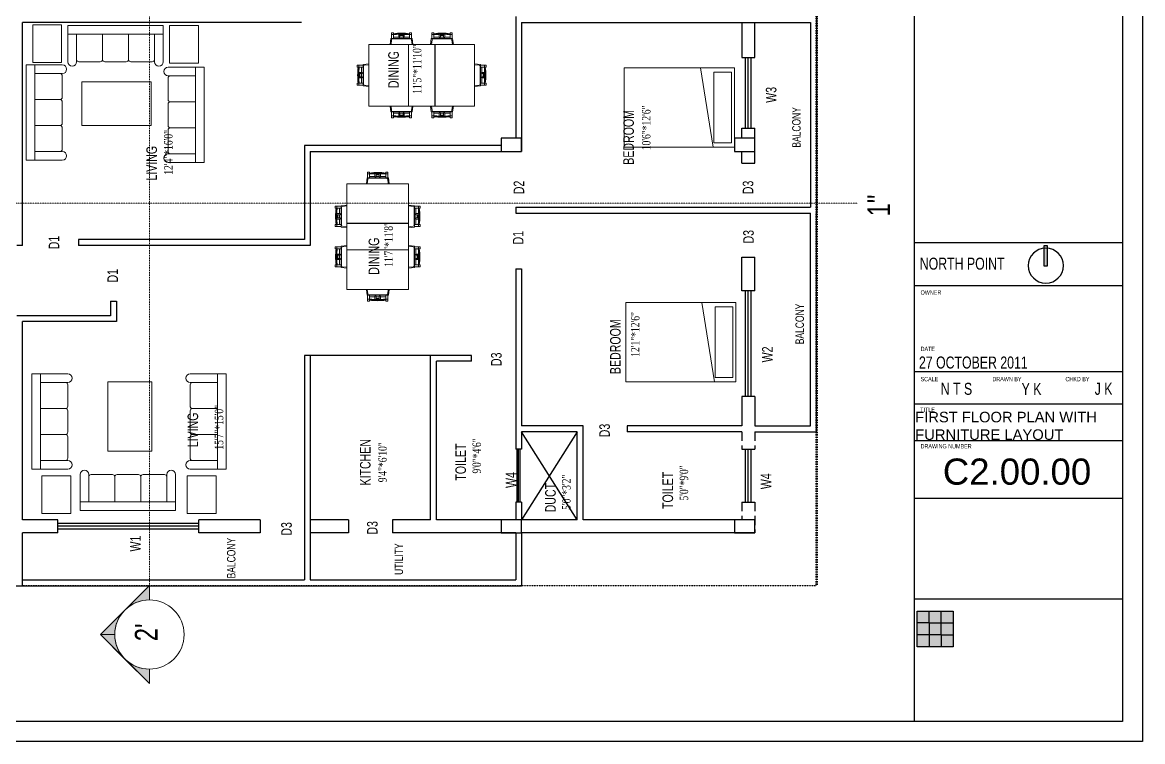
# Model space of a CAD drawing. Header units: inches. Extents: x 13884 to 18519, y 5853 to 8310.
# Drawn here: x 15429 to 16192, y 7500 to 7990 of the extents above; entities that cross this region are included whole.
import ezdxf

# ---------------------------------------------------------------- set-up
doc = ezdxf.new("R2010")
doc.units = ezdxf.units.IN
doc.header["$LTSCALE"] = 0.5
doc.header["$MEASUREMENT"] = 0
doc.linetypes.add('DASHED', pattern=[0.75, 0.5, -0.25])
doc.linetypes.add('HIDDEN2', pattern=[0.1875, 0.125, -0.0625])
for name, color, linetype in [('A- Template', 7, 'Continuous'), ('FF WALL', 30, 'Continuous'), ('Template', 7, 'Continuous')]:
    doc.layers.add(name, color=color, linetype=linetype)
for name, color, linetype, lineweight in [('A-----SYP', 6, 'Continuous', 9), ('G-PLANOTM', 6, 'Continuous', 9), ('I-DETLFUM', 2, 'Continuous', 9)]:
    doc.layers.add(name, color=color, linetype=linetype, lineweight=lineweight)
doc.styles.add('alpha', font='swisscl.ttf')
doc.styles.get("Standard").update_dxf_attribs({"font": 'romans.shx', "width": 0.75})

# ---------------------------------------------------------------- blocks, each defined once
blk = doc.blocks.new('js')
at = {"color": 7, "linetype": 'HIDDEN2', "lineweight": 30}
blk.add_line((-286.65, -452.43), (-286.65, 88.57), dxfattribs=at)
at = {"color": 7, "linetype": 'HIDDEN2'}
blk.add_line((-286.65, -452.43), (-286.65, -188.43), dxfattribs=at)
at = {"color": 7, "linetype": 'HIDDEN2', "lineweight": 53}
blk.add_line((313.35, -452.43), (-286.65, -452.43), dxfattribs=at)
blk = doc.blocks.new('Bed _3_ - 1372 x 1905mm - Double-142158-Level 2')
at = {"layer": 'I-DETLFUM', "color": 7}
for p, q in [((37.7, 35.7), (-16.32, 35.7)), ((-16.32, 35.7), (-16.32, -39.3)), ((-16.32, 35.7), (-16.32, -39.3)), ((-16.32, 35.7), (37.7, 35.7)), ((-13.32, 33.7), (-13.32, 21.7)), ((-13.32, 33.7), (34.7, 33.7)), ((34.7, 33.7), (34.7, 21.7)), ((37.7, -39.3), (37.7, 35.7)), ((37.7, 35.7), (37.7, -39.3)), ((37.7, 21.2), (-16.32, 12.63)), ((-13.32, 21.7), (34.7, 21.7)), ((-16.32, -39.3), (37.7, -39.3)), ((-16.32, -39.3), (37.7, -39.3))]:
    blk.add_line(p, q, dxfattribs=at)
blk = doc.blocks.new('Sofa Three Seater - 1650 x 700 mm-164747-Level 2')
at = {"layer": 'G-PLANOTM', "color": 7}
for p, q in [((-32.48, 13.78), (-32.48, 7.87)), ((-32.48, 13.78), (-32.28, 13.78)), ((-32.28, 7.87), (-32.48, 7.87)), ((-32.48, 7.87), (-32.48, -10.83)), ((-32.28, 13.78), (-31.69, 13.78)), ((-31.69, 7.87), (-32.28, 7.87)), ((-31.69, 13.78), (-29.53, 13.78)), ((-29.53, 7.87), (-31.69, 7.87)), ((-29.53, 13.78), (-28.1, 13.78)), ((-28.1, 7.87), (-29.53, 7.87)), ((-28.1, 13.78), (-26.57, 13.78)), ((-26.57, 7.87), (-28.1, 7.87)), ((-26.57, 13.78), (26.57, 13.78)), ((26.57, 7.87), (-26.57, 7.87)), ((-26.57, -10.83), (-26.57, 7.87)), ((-8.86, 7.87), (-8.86, -9.25)), ((-8.86, -9.25), (-8.86, 7.87)), ((8.86, 7.87), (8.86, -9.25)), ((8.86, -9.25), (8.86, 7.87)), ((26.57, 13.78), (28.1, 13.78)), ((28.1, 7.87), (26.57, 7.87)), ((26.57, 7.87), (26.57, -10.83)), ((28.1, 13.78), (29.53, 13.78)), ((29.53, 7.87), (28.1, 7.87)), ((29.53, 13.78), (31.69, 13.78)), ((31.69, 7.87), (29.53, 7.87)), ((31.69, 13.78), (32.28, 13.78)), ((32.28, 7.87), (31.69, 7.87)), ((32.28, 13.78), (32.48, 13.78)), ((32.48, 7.87), (32.28, 7.87)), ((32.48, 7.87), (32.48, 13.78)), ((32.48, -10.83), (32.48, 7.87)), ((-25, -10.83), (-10.43, -10.83)), ((-7.28, -10.83), (7.28, -10.83)), ((10.43, -10.83), (25, -10.83))]:
    blk.add_line(p, q, dxfattribs=at)
for centre, radius, start, end in [((-29.53, -10.83), 2.95, 180, 360), ((-25, -9.25), 1.57, 180, 270), ((-10.43, -9.25), 1.57, 270, 360), ((-7.28, -9.25), 1.57, 180, 270), ((7.28, -9.25), 1.57, 270, 360), ((10.43, -9.25), 1.57, 180, 270), ((25, -9.25), 1.57, 270, 360), ((29.53, -10.83), 2.95, 180, 360)]:
    blk.add_arc(centre, radius, start, end, dxfattribs=at)
blk = doc.blocks.new('Table - Coffee _3_ - 1200 x 760mm-170253-Level 2')
at = {"layer": 'I-DETLFUM', "color": 7}
for p, q in [((47.39, 29.47), (0.15, 29.47)), ((0.15, 29.47), (0.15, -0.45)), ((0.15, 29.47), (0.15, -0.45)), ((0.15, 29.47), (47.39, 29.47)), ((47.39, -0.45), (47.39, 29.47)), ((47.39, 29.47), (47.39, -0.45)), ((0.15, -0.45), (47.39, -0.45)), ((0.15, -0.45), (47.39, -0.45))]:
    blk.add_line(p, q, dxfattribs=at)
blk = doc.blocks.new('Stool _4_ - my stool-173723-Level 2')
at = {"layer": 'I-DETLFUM', "color": 7}
for p, q in [((1.18, 3.39), (-24.41, 3.39)), ((-24.41, 3.39), (-24.41, -16.3)), ((-24.41, -16.3), (-24.41, 3.39)), ((-24.41, 3.39), (1.18, 3.39)), ((1.18, -16.3), (1.18, 3.39)), ((1.18, 3.39), (1.18, -16.3)), ((-24.41, -16.3), (1.18, -16.3)), ((1.18, -16.3), (-24.41, -16.3))]:
    blk.add_line(p, q, dxfattribs=at)
blk = doc.blocks.new('Stool _4_ - 650 x 500mm-171093-Level 2')
at = {"layer": 'I-DETLFUM', "color": 7}
for p, q in [((1.18, 3.39), (-24.41, 3.39)), ((-24.41, 3.39), (-24.41, -16.3)), ((-24.41, -16.3), (-24.41, 3.39)), ((-24.41, 3.39), (1.18, 3.39)), ((1.18, -16.3), (1.18, 3.39)), ((1.18, 3.39), (1.18, -16.3)), ((-24.41, -16.3), (1.18, -16.3)), ((1.18, -16.3), (-24.41, -16.3))]:
    blk.add_line(p, q, dxfattribs=at)
blk = doc.blocks.new('Sofa Three Seater - 1650 x 700 mm-171632-Level 2')
at = {"layer": 'G-PLANOTM', "color": 7}
for p, q in [((-32.48, 10.83), (-32.48, -7.87)), ((-26.57, -7.87), (-26.57, 10.83)), ((-10.43, 10.83), (-25, 10.83)), ((-8.86, 9.25), (-8.86, -7.87)), ((-8.86, -7.87), (-8.86, 9.25)), ((7.28, 10.83), (-7.28, 10.83)), ((8.86, 9.25), (8.86, -7.87)), ((8.86, -7.87), (8.86, 9.25)), ((25, 10.83), (10.43, 10.83)), ((26.57, 10.83), (26.57, -7.87)), ((32.48, -7.87), (32.48, 10.83)), ((-32.48, -7.87), (-32.48, -13.78)), ((-32.48, -7.87), (-32.28, -7.87)), ((-32.28, -13.78), (-32.48, -13.78)), ((-32.28, -7.87), (-31.69, -7.87)), ((-31.69, -13.78), (-32.28, -13.78)), ((-31.69, -7.87), (-29.53, -7.87)), ((-29.53, -13.78), (-31.69, -13.78)), ((-29.53, -7.87), (-28.1, -7.87)), ((-28.1, -13.78), (-29.53, -13.78)), ((-28.1, -7.87), (-26.57, -7.87)), ((-26.57, -13.78), (-28.1, -13.78)), ((-26.57, -7.87), (26.57, -7.87)), ((26.57, -13.78), (-26.57, -13.78)), ((26.57, -7.87), (28.1, -7.87)), ((28.1, -13.78), (26.57, -13.78)), ((28.1, -7.87), (29.53, -7.87)), ((29.53, -13.78), (28.1, -13.78)), ((29.53, -7.87), (31.69, -7.87)), ((31.69, -13.78), (29.53, -13.78)), ((31.69, -7.87), (32.28, -7.87)), ((32.28, -13.78), (31.69, -13.78)), ((32.28, -7.87), (32.48, -7.87)), ((32.48, -13.78), (32.28, -13.78)), ((32.48, -13.78), (32.48, -7.87))]:
    blk.add_line(p, q, dxfattribs=at)
for centre, radius, start, end in [((-29.53, 10.83), 2.95, 0, 180), ((-25, 9.25), 1.57, 90, 180), ((-10.43, 9.25), 1.57, 360, 90), ((-7.28, 9.25), 1.57, 90, 180), ((7.28, 9.25), 1.57, 360, 90), ((10.43, 9.25), 1.57, 90, 180), ((25, 9.25), 1.57, 0, 90), ((29.53, 10.83), 2.95, 0, 180)]:
    blk.add_arc(centre, radius, start, end, dxfattribs=at)
blk = doc.blocks.new('Table - Coffee _3_ - 1200 x 760mm-171633-Level 2')
at = {"layer": 'I-DETLFUM', "color": 7}
for p, q in [((0.15, 0.45), (47.39, 0.45)), ((0.15, -29.47), (0.15, 0.45)), ((0.15, 0.45), (47.39, 0.45)), ((0.15, -29.47), (0.15, 0.45)), ((47.39, 0.45), (47.39, -29.47)), ((47.39, -29.47), (47.39, 0.45)), ((47.39, -29.47), (0.15, -29.47)), ((0.15, -29.47), (47.39, -29.47))]:
    blk.add_line(p, q, dxfattribs=at)
blk = doc.blocks.new('Stool _4_ - 650 x 500mm-171634-Level 2')
at = {"layer": 'I-DETLFUM', "color": 7}
for p, q in [((-24.41, 16.3), (1.18, 16.3)), ((-24.41, -3.39), (-24.41, 16.3)), ((1.18, 16.3), (-24.41, 16.3)), ((-24.41, 16.3), (-24.41, -3.39)), ((1.18, 16.3), (1.18, -3.39)), ((1.18, -3.39), (1.18, 16.3)), ((1.18, -3.39), (-24.41, -3.39)), ((-24.41, -3.39), (1.18, -3.39))]:
    blk.add_line(p, q, dxfattribs=at)
blk = doc.blocks.new('Table - Dining w chairs _2_ - Table w 6 Seats-175491-Level 2')
at = {"layer": 'I-DETLFUM', "color": 7}
for p, q in [((-31.35, 22.75), (-31.35, -19.25)), ((-4.41, 22.75), (-31.35, 22.75)), ((-4.41, -19.25), (-4.41, 22.75)), ((-4.41, 22.75), (-4.35, 22.69)), ((-4.35, 22.69), (-4.29, 22.75)), ((-4.35, 22.69), (-4.35, -19.19)), ((13.59, 22.75), (-4.29, 22.75)), ((-4.29, 22.75), (-4.29, -19.25)), ((13.59, -19.25), (13.59, 22.75)), ((13.59, 22.75), (13.65, 22.69)), ((13.65, 22.69), (13.71, 22.75)), ((13.65, 22.69), (13.65, -19.19)), ((40.65, 22.75), (13.71, 22.75)), ((13.71, 22.75), (13.71, -19.25)), ((40.65, -19.25), (40.65, 22.75)), ((-31.35, -19.25), (-4.41, -19.25)), ((-4.41, -19.25), (-4.35, -19.19)), ((-4.35, -19.19), (-4.29, -19.25)), ((-4.29, -19.25), (13.59, -19.25)), ((13.59, -19.25), (13.65, -19.19)), ((13.65, -19.19), (13.71, -19.25)), ((13.71, -19.25), (40.65, -19.25))]:
    blk.add_line(p, q, dxfattribs=at)
blk = doc.blocks.new('UK_Mdrn Dining Chair - UK_Mdrn Dining Chair-174575-Level 2')
at = {"layer": 'I-DETLFUM', "color": 7}
for p, q in [((-6.89, 6.77), (-6.89, 7.95)), ((-5.51, 7.95), (-6.89, 7.95)), ((-5.51, 7.95), (-5.51, 6.77)), ((5.51, 6.77), (5.51, 7.95)), ((6.89, 7.95), (5.51, 7.95)), ((6.89, 7.95), (6.89, 6.77)), ((-7.74, 0), (-7.28, 4.01)), ((-7.28, 4.01), (7.28, 4.01)), ((-6.79, 3.1), (-7.15, 0)), ((-6.89, 4.01), (-6.89, 6.77)), ((-6.89, 6.77), (-5.51, 6.77)), ((-5.51, 4.01), (-6.89, 4.01)), ((-6.09, 4.01), (-6.69, 4.01)), ((6.01, 3.8), (-6.01, 3.8)), ((-5.51, 6.77), (-5.51, 6.51)), ((-5.51, 6.51), (-5.51, 6.3)), ((-5.51, 6.3), (-5.51, 4.01)), ((-1.87, 4.98), (-5.51, 4.98)), ((-1.87, 6.88), (-1.87, 4.64)), ((-1.08, 4.64), (-1.87, 4.64)), ((-1.08, 6.6), (-1.08, 6.9)), ((-1.08, 6.87), (1.08, 6.87)), ((1.08, 6.6), (-1.08, 6.6)), ((-1.08, 6.53), (1.08, 6.53)), ((-1.08, 6.25), (-1.08, 6.53)), ((1.08, 6.25), (-1.08, 6.25)), ((-1.08, 6.18), (1.08, 6.18)), ((-1.08, 4.64), (-1.08, 6.18)), ((1.08, 4.98), (-1.08, 4.98)), ((1.08, 6.89), (1.08, 6.6)), ((1.08, 6.53), (1.08, 6.25)), ((1.08, 6.18), (1.08, 4.64)), ((1.87, 4.64), (1.08, 4.64)), ((1.87, 4.64), (1.87, 6.86)), ((5.51, 4.98), (1.87, 4.98)), ((5.51, 6.51), (5.51, 6.77)), ((5.51, 6.77), (6.89, 6.77)), ((5.51, 6.3), (5.51, 6.51)), ((5.51, 4.01), (5.51, 6.3)), ((6.89, 4.01), (5.51, 4.01)), ((6.69, 4.01), (6.09, 4.01)), ((7.15, 0), (6.79, 3.1)), ((6.89, 6.77), (6.89, 4.01)), ((7.28, 4.01), (7.74, 0))]:
    blk.add_line(p, q, dxfattribs=at)
for centre, start, end in [((-6.01, 3.01), 90, 173.44341), ((6.01, 3.01), 6.55659, 90)]:
    blk.add_arc(centre, 0.787, start, end, dxfattribs=at)
for centre, major_axis, start_param, end_param in [((0, -31.53), (39.37, 0), 1.430335, 1.711258), ((-0.16, -31.46), (38.86, 0), 1.42436, 1.70901)]:
    blk.add_ellipse(centre, major_axis=major_axis, ratio=0.996195, start_param=start_param, end_param=end_param, dxfattribs=at)
blk.add_open_spline([(-5.51, 6.65), (-5.17, 6.69), (-4.48, 6.74), (-3.04, 6.84), (-1.15, 6.91), (1.16, 6.9), (3.04, 6.82), (4.48, 6.71), (5.17, 6.64), (5.51, 6.61)], degree=3, knots=[0, 0, 0, 0, 0.1, 0.2, 0.4, 0.6, 0.8, 0.9, 1, 1, 1, 1], dxfattribs=at)
blk = doc.blocks.new('UK_Mdrn Dining Chair - UK_Mdrn Dining Chair-175493-Level 2')
at = {"layer": 'I-DETLFUM', "color": 7}
for p, q in [((-7.28, -4.01), (-7.74, 0)), ((-7.15, 0), (-6.79, -3.1)), ((6.79, -3.1), (7.15, 0)), ((7.74, 0), (7.28, -4.01)), ((7.28, -4.01), (-7.28, -4.01)), ((-6.89, -4.01), (-5.51, -4.01)), ((-6.89, -6.77), (-6.89, -4.01)), ((-5.51, -6.77), (-6.89, -6.77)), ((-6.89, -7.95), (-6.89, -6.77)), ((-6.69, -4.01), (-6.09, -4.01)), ((-6.01, -3.8), (6.01, -3.8)), ((-5.51, -4.01), (-5.51, -6.3)), ((-5.51, -4.98), (-1.87, -4.98)), ((-5.51, -6.3), (-5.51, -6.51)), ((-5.51, -6.51), (-5.51, -6.77)), ((-5.51, -6.77), (-5.51, -7.95)), ((-1.87, -4.64), (-1.08, -4.64)), ((-1.87, -4.64), (-1.87, -6.88)), ((-1.08, -6.18), (-1.08, -4.64)), ((-1.08, -4.98), (1.08, -4.98)), ((1.08, -6.18), (-1.08, -6.18)), ((-1.08, -6.53), (-1.08, -6.25)), ((-1.08, -6.25), (1.08, -6.25)), ((1.08, -6.53), (-1.08, -6.53)), ((-1.08, -6.9), (-1.08, -6.6)), ((-1.08, -6.6), (1.08, -6.6)), ((1.08, -6.87), (-1.08, -6.87)), ((1.08, -4.64), (1.87, -4.64)), ((1.08, -4.64), (1.08, -6.18)), ((1.08, -6.25), (1.08, -6.53)), ((1.08, -6.6), (1.08, -6.89)), ((1.87, -6.86), (1.87, -4.64)), ((1.87, -4.98), (5.51, -4.98)), ((5.51, -6.3), (5.51, -4.01)), ((5.51, -4.01), (6.89, -4.01)), ((5.51, -6.51), (5.51, -6.3)), ((5.51, -6.77), (5.51, -6.51)), ((6.89, -6.77), (5.51, -6.77)), ((5.51, -7.95), (5.51, -6.77)), ((6.09, -4.01), (6.69, -4.01)), ((6.89, -4.01), (6.89, -6.77)), ((6.89, -6.77), (6.89, -7.95)), ((-6.89, -7.95), (-5.51, -7.95)), ((5.51, -7.95), (6.89, -7.95))]:
    blk.add_line(p, q, dxfattribs=at)
for centre, start, end in [((-6.01, -3.01), 186.55659, 270), ((6.01, -3.01), 270, 353.44341)]:
    blk.add_arc(centre, 0.787, start, end, dxfattribs=at)
for centre, major_axis, start_param, end_param in [((-0.16, 31.46), (38.86, 0), 4.574175, 4.858825), ((0, 31.53), (39.37, 0), 4.571928, 4.85285)]:
    blk.add_ellipse(centre, major_axis=major_axis, ratio=0.996195, start_param=start_param, end_param=end_param, dxfattribs=at)
blk.add_open_spline([(5.51, -6.61), (5.17, -6.64), (4.48, -6.71), (3.04, -6.82), (1.16, -6.9), (-1.15, -6.91), (-3.04, -6.84), (-4.48, -6.74), (-5.17, -6.69), (-5.51, -6.65)], degree=3, knots=[0, 0, 0, 0, 0.1, 0.2, 0.4, 0.6, 0.8, 0.9, 1, 1, 1, 1], dxfattribs=at)
blk = doc.blocks.new('column')
for p, q in [((10812.8125, 3409.9375), (10812.8125, 3395.9375)), ((10821.8125, 3409.9375), (10812.8125, 3409.9375)), ((10821.8125, 3395.9375), (10821.8125, 3409.9375)), ((10812.8125, 3395.9375), (10821.8125, 3395.9375))]:
    blk.add_line(p, q)
blk = doc.blocks.new('Section - M_Section Head - Filled-1049-Level 2')
at = {"layer": 'A-----SYP'}
h = blk.add_hatch(color=7, dxfattribs=at)
edge = h.paths.add_edge_path(flags=0)
edge.add_line((-0.2362, 0.3341), (-0.2362, 0.2362))
edge.add_arc((-0.2362, 0), 0.2362, 90, 135)
edge.add_line((-0.4033, 0.167), (-0.2362, 0.3341))
h = blk.add_hatch(color=7, dxfattribs=at)
edge = h.paths.add_edge_path(flags=0)
edge.add_line((-0.2362, 0.3341), (-0.0692, 0.167))
edge.add_arc((-0.2362, 0), 0.2362, 45, 90)
edge.add_line((-0.2362, 0.2362), (-0.2362, 0.3341))
h = blk.add_hatch(color=7, dxfattribs=at)
edge = h.paths.add_edge_path(flags=0)
edge.add_line((-0.5703, 0), (-0.4033, 0.167))
edge.add_arc((-0.2362, 0), 0.2362, 135, 180)
edge.add_line((-0.4724, 0), (-0.5703, 0))
h = blk.add_hatch(color=7, dxfattribs=at)
edge = h.paths.add_edge_path(flags=0)
edge.add_line((0.0978, 0), (0, 0))
edge.add_arc((-0.2362, 0), 0.2362, 360, 405)
edge.add_line((-0.0692, 0.167), (0.0978, 0))
at = {"layer": 'A-----SYP', "color": 7}
for p, q in [((-0.2362, 0.3341), (-0.5703, 0)), ((-0.2362, 0.3341), (-0.4033, 0.167)), ((-0.2362, 0.3341), (0.0978, 0)), ((-0.2362, 0.2362), (-0.2362, 0.3341)), ((-0.2362, 0.3341), (-0.2362, 0.2362)), ((-0.0692, 0.167), (-0.2362, 0.3341)), ((-0.4033, 0.167), (-0.5703, 0)), ((0.0978, 0), (-0.0692, 0.167)), ((-0.5703, 0), (-0.4724, 0)), ((0, 0), (0.0978, 0)), ((-0.4724, 0), (-0.5703, 0)), ((0, 0), (0.0978, 0))]:
    blk.add_line(p, q, dxfattribs=at)
for start, end in [(360, 180), (90, 135), (45, 90), (135, 180), (360, 45), (180, 360)]:
    blk.add_arc((-0.2362, 0), 0.2362, start, end, dxfattribs=at)
blk = doc.blocks.new('A3 Paper')
at = {"layer": 'Template', "color": 116}
for points in [[(44545, -27531), (69442, -27531), (69442, -45138), (44545, -45138)], [(69146, -44841), (44841, -44841), (44841, -27828), (69146, -27828)]]:
    blk.add_lwpolyline(points, close=True, dxfattribs=at)
blk = doc.blocks.new('North Point')
at = {"layer": 'A- Template'}
blk.add_lwpolyline([(-0.1, 1.6), (18.2, 1.6), (18.2, -1.8), (-0.1, -1.8)], close=True, dxfattribs=at)
blk.add_circle((0, 0), 16.1, dxfattribs=at)
blk.add_solid([(-0.1, 1.6), (18.2, 1.6), (-0.1, -1.8), (18.2, -1.8)], dxfattribs=at)

msp = doc.modelspace()

# ---------------------------------------------------------------- hatches: boundary and pattern name
h = msp.add_hatch(color=256)
h.dxf.hatch_style = 1
h.paths.add_polyline_path([(16047.00316, 7588.78476), (16038.83836, 7588.78476), (16038.83836, 7580.61996), (16047.00316, 7580.61996)])
h.paths.add_polyline_path([(16047.00316, 7580.61996), (16038.83836, 7580.61996), (16038.83836, 7572.45516), (16047.00316, 7572.45516)])
h.paths.add_polyline_path([(16055.16796, 7580.61996), (16047.00316, 7580.61996), (16047.00316, 7572.45516), (16055.16796, 7572.45516)])
h.paths.add_polyline_path([(16063.33276, 7572.45516), (16055.16796, 7572.45516), (16055.16796, 7564.29036), (16063.33276, 7564.29036)])
h.paths.add_polyline_path([(16055.16796, 7572.45516), (16047.00316, 7572.45516), (16047.00316, 7564.29036), (16055.16796, 7564.29036)])
h.paths.add_polyline_path([(16047.00316, 7572.45516), (16038.83836, 7572.45516), (16038.83836, 7564.29036), (16047.00316, 7564.29036)])
h = msp.add_hatch(color=256)
h.dxf.hatch_style = 1
h.paths.add_polyline_path([(16055.16796, 7588.78476), (16047.00316, 7588.78476), (16047.00316, 7580.61996), (16055.16796, 7580.61996)])
h.paths.add_polyline_path([(16063.33276, 7588.78476), (16055.16796, 7588.78476), (16055.16796, 7580.61996), (16063.33276, 7580.61996)])
h.paths.add_polyline_path([(16063.33276, 7580.61996), (16055.16796, 7580.61996), (16055.16796, 7572.45516), (16063.33276, 7572.45516)])

# ---------------------------------------------------------------- linework, layer by layer
for p, q in [((16036.8252, 8295.92429), (16036.8252, 7513.39066)), ((15919.2332, 7990.02227), (15919.2332, 7966.02227)), ((15928.2332, 7966.02227), (15928.2332, 7990.02227)), ((15919.2332, 7966.02227), (15928.2332, 7966.02227)), ((15921.7332, 7918.02227), (15921.7332, 7966.02227)), ((15923.7332, 7918.02227), (15923.7332, 7966.02227)), ((15925.7332, 7918.02227), (15925.7332, 7966.02227)), ((15919.2332, 7918.02227), (15928.2332, 7918.02227)), ((15919.2332, 7911.02227), (15919.2332, 7918.02227)), ((15928.2332, 7894.02227), (15928.2332, 7918.02227)), ((15919.2332, 7894.02227), (15919.2332, 7902.02227)), ((15919.2332, 7894.02227), (15928.2332, 7894.02227)), ((16178.79247, 7839.661), (16036.8252, 7839.661)), ((15919.2332, 7807.02227), (15919.2332, 7830.02227)), ((15919.2332, 7830.02227), (15928.2332, 7830.02227)), ((15928.2332, 7807.02227), (15928.2332, 7830.02227)), ((16178.79247, 7810.46419), (16036.8252, 7810.46419)), ((15928.2332, 7807.02227), (15919.2332, 7807.02227)), ((15921.7332, 7735.02227), (15921.7332, 7807.02227)), ((15923.7332, 7735.02227), (15923.7332, 7807.02227)), ((15925.7332, 7735.02227), (15925.7332, 7807.02227)), ((16178.79247, 7751.79888), (16037.30391, 7751.79888)), ((15429.2332, 7658.02227), (15429.2332, 7736.02227)), ((15928.2332, 7735.02227), (15919.2332, 7735.02227)), ((15919.2332, 7735.02227), (15919.2332, 7715.02227)), ((15928.2332, 7735.02227), (15928.2332, 7715.02227)), ((16178.79247, 7729.74074), (16036.8252, 7729.74074)), ((15807.2332, 7711.02227), (15769.2332, 7651.02227)), ((15807.2332, 7651.02227), (15769.2332, 7711.02227)), ((15811.2332, 7711.02227), (15811.2332, 7715.02227)), ((15841.2332, 7715.02227), (15841.2332, 7711.02227)), ((16178.79247, 7704.85827), (16036.8252, 7704.85827)), ((15769.2332, 7699.02227), (15765.2332, 7699.02227)), ((15766.2332, 7663.02227), (15766.2332, 7699.02227)), ((15767.2332, 7663.02227), (15767.2332, 7699.02227)), ((15768.2332, 7663.02227), (15768.2332, 7699.02227)), ((15919.2332, 7699.02227), (15928.2332, 7699.02227)), ((15921.7332, 7663.02227), (15921.7332, 7699.02227)), ((15923.7332, 7663.02227), (15923.7332, 7699.02227)), ((15925.7332, 7663.02227), (15925.7332, 7699.02227)), ((16178.79247, 7665.39355), (16036.8252, 7665.39355)), ((15769.2332, 7663.02227), (15765.2332, 7663.02227)), ((15919.2332, 7663.02227), (15928.2332, 7663.02227)), ((15453.2332, 7642.02227), (15453.2332, 7651.02227)), ((15549.2332, 7648.52227), (15453.2332, 7648.52227)), ((15549.2332, 7642.02227), (15549.2332, 7651.02227)), ((15591.2332, 7651.02227), (15591.2332, 7642.02227)), ((15621.2332, 7651.02227), (15621.2332, 7610.02227)), ((15625.2332, 7651.02227), (15625.2332, 7610.02227)), ((15651.2332, 7651.02227), (15651.2332, 7642.02227)), ((15681.2332, 7651.02227), (15681.2332, 7642.02227)), ((15549.2332, 7646.52227), (15453.2332, 7646.52227)), ((15549.2332, 7646.52227), (15453.2332, 7646.52227)), ((15549.2332, 7644.52227), (15453.2332, 7644.52227)), ((15765.2332, 7642.02227), (15765.2332, 7610.02227)), ((15769.2332, 7642.02227), (15769.2332, 7606.02227)), ((15429.2332, 7610.02227), (15621.2332, 7610.02227)), ((15429.2332, 7606.02227), (15769.2332, 7606.02227)), ((15625.2332, 7610.02227), (15765.2332, 7610.02227)), ((16178.79247, 7596.82199), (16036.8252, 7596.82199)), ((16038.83836, 7588.78476), (16063.33276, 7588.78476)), ((16038.83836, 7564.29036), (16038.83836, 7588.78476)), ((16047.00316, 7580.61996), (16047.00316, 7588.78476)), ((16055.16796, 7572.45516), (16055.16796, 7588.78476)), ((16063.33276, 7588.78476), (16063.33276, 7564.29036)), ((16047.00316, 7580.61996), (16063.33276, 7580.61996)), ((16055.16796, 7572.45516), (16063.33276, 7572.45516)), ((16063.33276, 7564.29036), (16038.83836, 7564.29036))]:
    msp.add_line(p, q)
at = {"lineweight": 30}
for p, q in [((16047.00316, 7580.61996), (16038.83836, 7580.61996)), ((16047.00316, 7580.61996), (16047.00316, 7564.29036)), ((16055.16796, 7572.45516), (16038.83836, 7572.45516)), ((16055.16796, 7572.45516), (16055.16796, 7564.29036))]:
    msp.add_line(p, q, dxfattribs=at)
at = {"layer": 'A-----SYP', "linetype": 'HIDDEN2'}
for p, q in [((15515.66221, 7606.16141), (15515.66221, 8216.31939)), ((15127.70052, 7866.89274), (15998.23765, 7866.89274))]:
    msp.add_line(p, q, dxfattribs=at)
at = {"layer": 'FF WALL'}
for p, q in [((15765.2332, 7994.02227), (15765.2332, 7911.02227)), ((15970.2332, 7994.02227), (15970.2332, 7860.02227)), ((15429.2332, 7838.02227), (15429.2332, 7990.02227)), ((15619.2332, 7990.02227), (15429.2332, 7990.02227)), ((15769.2332, 7990.02227), (15919.2332, 7990.02227)), ((15769.2332, 7990.02227), (15769.2332, 7902.02227)), ((15919.2332, 7990.02227), (15966.2332, 7990.02227)), ((15966.2332, 7990.02227), (15966.2332, 7864.02227)), ((15755.2332, 7906.02227), (15621.2332, 7906.02227)), ((15625.2332, 7902.02227), (15769.2332, 7902.02227)), ((15625.2332, 7902.02227), (15625.2332, 7838.02227)), ((15765.2332, 7864.02227), (15765.2332, 7860.02227)), ((15765.2332, 7864.02227), (15966.2332, 7864.02227)), ((15765.2332, 7860.02227), (15919.2332, 7860.02227)), ((15919.2332, 7860.02227), (15966.2332, 7860.02227)), ((15966.2332, 7715.02227), (15966.2332, 7860.02227)), ((15970.2332, 7711.02227), (15970.2332, 7860.02227)), ((15621.2332, 7842.02227), (15467.2332, 7842.02227)), ((15467.2332, 7842.02227), (15467.2332, 7838.02227)), ((15541.2332, 7842.02227), (15489.2332, 7842.02227)), ((15429.2332, 7838.02227), (15425.2332, 7838.02227)), ((15489.2332, 7838.02227), (15467.2332, 7838.02227)), ((15541.2332, 7838.02227), (15489.2332, 7838.02227)), ((15625.2332, 7838.02227), (15493.2332, 7838.02227)), ((15765.2332, 7822.02227), (15765.2332, 7699.02227)), ((15765.2332, 7822.02227), (15769.2332, 7822.02227)), ((15769.2332, 7822.02227), (15769.2332, 7715.02227)), ((15489.2332, 7800.02227), (15489.2332, 7790.02227)), ((15489.2332, 7800.02227), (15493.2332, 7800.02227)), ((15489.2332, 7800.02227), (15489.2332, 7790.02227)), ((15493.2332, 7800.02227), (15493.2332, 7786.02227)), ((15493.2332, 7800.02227), (15493.2332, 7786.02227)), ((15493.2332, 7800.02227), (15493.2332, 7796.02227)), ((15489.2332, 7790.02227), (15425.2332, 7790.02227)), ((15493.2332, 7786.02227), (15429.2332, 7786.02227)), ((15429.2332, 7651.02227), (15429.2332, 7786.02227)), ((15735.2332, 7763.02227), (15621.2332, 7763.02227)), ((15621.2332, 7763.02227), (15621.2332, 7651.02227)), ((15625.2332, 7763.02227), (15625.2332, 7651.02227)), ((15707.2332, 7651.02227), (15707.2332, 7763.02227)), ((15735.2332, 7759.02227), (15735.2332, 7763.02227)), ((15735.2332, 7759.02227), (15711.2332, 7759.02227)), ((15711.2332, 7651.02227), (15711.2332, 7759.02227)), ((15811.2332, 7715.02227), (15769.2332, 7715.02227)), ((15769.2332, 7711.02227), (15769.2332, 7699.02227)), ((15807.2332, 7711.02227), (15769.2332, 7711.02227)), ((15807.2332, 7651.02227), (15807.2332, 7711.02227)), ((15811.2332, 7651.02227), (15811.2332, 7711.02227)), ((15919.2332, 7715.02227), (15841.2332, 7715.02227)), ((15919.2332, 7711.02227), (15841.2332, 7711.02227)), ((15928.2332, 7715.02227), (15966.2332, 7715.02227)), ((15928.2332, 7711.02227), (15970.2332, 7711.02227)), ((15765.2332, 7663.02227), (15765.2332, 7651.02227)), ((15769.2332, 7663.02227), (15769.2332, 7651.02227)), ((15429.2332, 7606.02227), (15429.2332, 7642.02227)), ((15343.2332, 7606.02227), (15429.2332, 7606.02227))]:
    msp.add_line(p, q, dxfattribs=at)
at = {"layer": 'FF WALL', "linetype": 'DASHED', "ltscale": 25}
for p, q in [((15919.2332, 7990.02227), (15919.2332, 7966.02227)), ((15919.2332, 7711.02227), (15919.2332, 7699.02227)), ((15928.2332, 7711.02227), (15928.2332, 7699.02227)), ((15919.2332, 7663.02227), (15919.2332, 7651.02227)), ((15928.2332, 7663.02227), (15928.2332, 7642.02227))]:
    msp.add_line(p, q, dxfattribs=at)
at = {"layer": 'FF WALL', "linetype": 'ByBlock'}
for p, q in [((15453.2332, 7651.02227), (15429.2332, 7651.02227)), ((15591.2332, 7651.02227), (15549.2332, 7651.02227)), ((15651.2332, 7651.02227), (15625.2332, 7651.02227)), ((15707.2332, 7651.02227), (15681.2332, 7651.02227)), ((15765.2332, 7651.02227), (15711.2332, 7651.02227)), ((15807.2332, 7651.02227), (15769.2332, 7651.02227)), ((15919.2332, 7651.02227), (15811.2332, 7651.02227)), ((15453.2332, 7642.02227), (15429.2332, 7642.02227)), ((15591.2332, 7642.02227), (15549.2332, 7642.02227)), ((15651.2332, 7642.02227), (15625.2332, 7642.02227)), ((15765.2332, 7642.02227), (15681.2332, 7642.02227)), ((15928.2332, 7642.02227), (15769.2332, 7642.02227))]:
    msp.add_line(p, q, dxfattribs=at)
at = {"layer": 'FF WALL'}
msp.add_lwpolyline([(15621.2332, 7906.02227), (15621.2332, 7842.02227)], dxfattribs=at)

# ---------------------------------------------------------------- block references
at = {"xscale": 0.04599530890905365, "yscale": 0.04599530890905365, "zscale": 0.04599530890905365}
msp.add_blockref('A3 Paper', (12998.40748, 9575.87382), dxfattribs=at)
at = {"rotation": 90}
for p in [(19165.1707, -2910.79023), (19324.1707, -2910.79023), (19165.1707, -3170.79023), (19324.1707, -3170.79023)]:
    msp.add_blockref('column', p, dxfattribs=at)
at = {"xscale": -0.7433585278309455, "yscale": 0.7433585278309455, "zscale": 0.7433585278309381, "rotation": 269.917407415308}
msp.add_blockref('North Point', (16126.48748, 7824.24725), dxfattribs=at)
at = {"layer": 'A-----SYP', "xscale": 99.99999999999993, "yscale": 99.99999999999993, "zscale": 99.99999999999993, "rotation": 90}
msp.add_blockref('Section - M_Section Head - Filled-1049-Level 2', (15515.66221, 7596.37684), dxfattribs=at)
at = {"layer": 'FF WALL', "rotation": 90}
msp.add_blockref('js', (15517.80734, 7892.67311), dxfattribs=at)
at = {"layer": 'G-PLANOTM'}
for name, p, rotation in [('Sofa Three Seater - 1650 x 700 mm-171632-Level 2', (15492.63552, 7974.02227), 180), ('Sofa Three Seater - 1650 x 700 mm-171632-Level 2', (15445.4832, 7928.52227), 270), ('Sofa Three Seater - 1650 x 700 mm-171632-Level 2', (15539.2332, 7927.02227), 90), ('Sofa Three Seater - 1650 x 700 mm-164747-Level 2', (15449.2332, 7718.02227), 90), ('Sofa Three Seater - 1650 x 700 mm-164747-Level 2', (15554.2332, 7718.02227), 270), ('Sofa Three Seater - 1650 x 700 mm-164747-Level 2', (15500.88552, 7671.02227), 180)]:
    msp.add_blockref(name, p, dxfattribs=dict(at, rotation=rotation))
at = {"layer": 'I-DETLFUM'}
for name, p, rotation in [('Stool _4_ - 650 x 500mm-171634-Level 2', (15439.52846, 7963.90288), 270), ('Stool _4_ - 650 x 500mm-171634-Level 2', (15532.77846, 7963.40288), 270), ('UK_Mdrn Dining Chair - UK_Mdrn Dining Chair-175493-Level 2', (15715.01272, 7975.02227), 179.9999999999999), ('UK_Mdrn Dining Chair - UK_Mdrn Dining Chair-174575-Level 2', (15665.2332, 7954.02227), 90), ('UK_Mdrn Dining Chair - UK_Mdrn Dining Chair-174575-Level 2', (15737.2332, 7954.02227), 270), ('Bed _3_ - 1372 x 1905mm - Double-142158-Level 2', (15878.52828, 7942.71867), 270), ('Table - Coffee _3_ - 1200 x 760mm-171633-Level 2', (15517.00224, 7920.13208), 179.9999999999999), ('UK_Mdrn Dining Chair - UK_Mdrn Dining Chair-174575-Level 2', (15715.01272, 7933.02227), 179.9999999999999), ('Table - Dining w chairs _2_ - Table w 6 Seats-175491-Level 2', (15669.48695, 7848.67497), 270), ('UK_Mdrn Dining Chair - UK_Mdrn Dining Chair-175493-Level 2', (15650.2332, 7857.8018), 270), ('UK_Mdrn Dining Chair - UK_Mdrn Dining Chair-174575-Level 2', (15692.2332, 7857.8018), 270), ('UK_Mdrn Dining Chair - UK_Mdrn Dining Chair-174575-Level 2', (15650.2332, 7830.24274), 90), ('UK_Mdrn Dining Chair - UK_Mdrn Dining Chair-175493-Level 2', (15692.2332, 7830.24274), 90), ('UK_Mdrn Dining Chair - UK_Mdrn Dining Chair-174575-Level 2', (15671.2332, 7808.02227), 180.0000000000001), ('Bed _3_ - 1372 x 1905mm - Double-142158-Level 2', (15879.52828, 7782.71867), 270), ('Table - Coffee _3_ - 1200 x 760mm-170253-Level 2', (15516.74543, 7697.63118), 90), ('Stool _4_ - 650 x 500mm-171093-Level 2', (15445.77846, 7679.64166), 90), ('Stool _4_ - my stool-173723-Level 2', (15544.77846, 7679.64166), 90)]:
    msp.add_blockref(name, p, dxfattribs=dict(at, rotation=rotation))
for name, p in [('UK_Mdrn Dining Chair - UK_Mdrn Dining Chair-174575-Level 2', (15687.45367, 7975.02227)), ('Table - Dining w chairs _2_ - Table w 6 Seats-175491-Level 2', (15696.58049, 7952.27602)), ('UK_Mdrn Dining Chair - UK_Mdrn Dining Chair-175493-Level 2', (15687.45367, 7933.02227)), ('UK_Mdrn Dining Chair - UK_Mdrn Dining Chair-174575-Level 2', (15671.2332, 7880.02227))]:
    msp.add_blockref(name, p, dxfattribs=at)

# ---------------------------------------------------------------- texts
at = {"attachment_point": 1, "rotation": 90}
for s, width, heights, insert, char_height in [('{\\fElephant|b0|i0|c0|p18;DINING}', 4.9534067, [2.300382107023324e-13], (15678.39497, 7945.20977), 7.2), ('{\\fBookman Old Style|b0|i0|c0|p18;11\'5"*11\'10"}', 21.6690565, [0], (15695.16189, 7941.32051), 5.76), ('{\\fElephant|b0|i0|c0|p18;W3}', 13.3335224, [2.300382107023324e-13], (15935.70747, 7935.20977), 7.2), ('{\\fBookman Old Style|b0|i0|c0|p18;10\'6"*12\'6"}', 21.6690565, [0], (15851.32282, 7902.86159), 5.76), ('{\\fShonar Bangla|b0|i0|c0|p34;BALCONY}', 2.4, [0], (15953.64497, 7904.64727), 5.76), ('{\\fElephant|b0|i0|c0|p18;BEDROOM}', 4.9534067, [2.300382107023324e-13], (15838.5879, 7892.97648), 7.2), ('{\\fBookman Old Style|b0|i0|c0|p18;12\'4"*16\'0"}', 21.6690565, [0], (15525.63532, 7886.17409), 5.76), ('{\\fElephant|b0|i0|c0|p18;LIVING}', 4.9534067, [2.300382107023324e-13], (15513.5919, 7882.16398), 7.2), ('{\\fElephant|b0|i0|c0|p18;D2}', 5.1183699, [2.300382107023324e-13], (15763.83247, 7872.89727), 7.2), ('{\\fElephant|b0|i0|c0|p18;D3}', 4.9534067, [2.300382107023324e-13], (15919.95747, 7872.89727), 7.2), ('{\\fBookman Old Style|b0|i0|c0|p18;11\'7"*11\'8"}', 21.6690565, [0], (15675.76032, 7823.42409), 5.76), ('{\\fElephant|b0|i0|c0|p18;D1}', 13.3335224, [2.300382107023324e-13], (15763.33247, 7838.64727), 7.2), ('{\\fElephant|b0|i0|c0|p18;D3}', 4.9534067, [2.300382107023324e-13], (15920.26997, 7839.27227), 7.2), ('{\\fElephant|b0|i0|c0|p18;D1}', 13.3335224, [2.300382107023324e-13], (15447.01997, 7835.33477), 7.2), ('{\\fElephant|b0|i0|c0|p18;DINING}', 4.9534067, [2.300382107023324e-13], (15665.01997, 7818.02227), 7.2), ('{\\fElephant|b0|i0|c0|p18;D1}', 13.3335224, [2.300382107023324e-13], (15487.01997, 7812.70977), 7.2), ('{\\fShonar Bangla|b0|i0|c0|p34;BALCONY}', 2.4, [0], (15955.89497, 7770.64727), 5.76), ('{\\fElephant|b0|i0|c0|p18;BEDROOM}', 4.9534067, [2.300382107023324e-13], (15829.54988, 7750.28898), 7.2), ('{\\fBookman Old Style|b0|i0|c0|p18;12\'1"*12\'6"}', 21.6690565, [0], (15843.82282, 7762.04909), 5.76), ('{\\fElephant|b0|i0|c0|p18;D3}', 4.9534067, [2.300382107023324e-13], (15748.45747, 7755.77227), 7.2), ('{\\fElephant|b0|i0|c0|p18;W2}', 13.3335224, [2.300382107023324e-13], (15933.14497, 7758.27227), 7.2), ('{\\fElephant|b0|i0|c0|p18;D3}', 4.9534067, [2.300382107023324e-13], (15822.20747, 7707.20977), 7.2), ('{\\fElephant|b0|i0|c0|p18;KITCHEN}', 4.9534067, [2.300382107023324e-13], (15659.14497, 7674.31886), 7.2), ('{\\fBookman Old Style|b0|i0|c0|p18;9\'4"*6\'10"}', 21.6690565, [0], (15671.63532, 7676.54909), 5.76), ('{\\fElephant|b0|i0|c0|p18;TOILET}', 4.9534067, [2.300382107023324e-13], (15724.14497, 7677.64727), 7.2), ('{\\fBookman Old Style|b0|i0|c0|p18;9\'0"*4\'6"}', 21.6690565, [0], (15735.82282, 7682.48659), 5.76), ('{\\fBookman Old Style|b0|i0|c0|p18;5\'0"*9\'0"}', 21.6690565, [0], (15877.01032, 7664.04909), 5.76), ('{\\fElephant|b0|i0|c0|p18;W4}', 13.3335224, [2.300382107023324e-13], (15758.45747, 7672.64727), 7.2), ('{\\fBookman Old Style|b0|i0|c0|p18;5\'0"*3\'2"}', 21.6690565, [0], (15796.88532, 7657.73659), 5.76), ('{\\fElephant|b0|i0|c0|p18;TOILET}', 4.9534067, [2.300382107023324e-13], (15865.26997, 7658.33477), 7.2), ('{\\fElephant|b0|i0|c0|p18;W4}', 13.3335224, [2.300382107023324e-13], (15932.26997, 7671.83477), 7.2), ('{\\fElephant|b0|i0|c0|p18;DUCT}', 4.9534067, [2.300382107023324e-13], (15785.31617, 7656.03898), 7.2), ('{\\fElephant|b0|i0|c0|p18;D3}', 4.9534067, [2.300382107023324e-13], (15605.45747, 7640.14727), 7.2), ('{\\fElephant|b0|i0|c0|p18;D3}', 4.9534067, [2.300382107023324e-13], (15663.95747, 7640.83477), 7.2), ('{\\fElephant|b0|i0|c0|p18;W1}', 13.3335224, [2.300382107023324e-13], (15502.51997, 7629.33477), 7.2), ('{\\fShonar Bangla|b0|i0|c0|p34;BALCONY}', 2.4, [0], (15568.51997, 7611.02227), 5.76), ('{\\fShonar Bangla|b0|i0|c0|p34;UTILITY}', 2.4, [0], (15682.70747, 7613.39727), 5.76)]:
    msp.add_mtext_dynamic_manual_height_columns(s, width=width, gutter_width=45, heights=heights, dxfattribs=dict(at, insert=insert, char_height=char_height))
at = {"style": 'alpha'}
for s, insert, char_height, width, attachment_point in [('NORTH POINT', (16040.6038, 7829.64636), 8.179794, 89.6164139, 1), ('OWNER', (16041.13628, 7807.36363), 2.9437, 89.6164139, 1), ('DATE', (16041.13628, 7768.91884), 2.9437, 89.6164139, 1), ('27 OCTOBER 2011', (16040.0305, 7753.96733), 8.179794, 89.6164139, 7), ('SCALE', (16041.13628, 7748.33098), 2.9437, 89.6164139, 1), ('DRAWN BY', (16090.07681, 7748.33098), 2.9437, 89.6164139, 1), ('CHKD BY', (16139.86525, 7748.33098), 2.9437, 89.6164139, 1), ('N T S', (16054.87732, 7736.02954), 8.179794, 89.6164139, 7), ('Y K', (16109.98977, 7736.02954), 8.179794, 89.6164139, 7), ('J K', (16159.7782, 7736.02954), 8.179794, 89.6164139, 7), ('TITLE', (16040.90807, 7727.47891), 2.9437, 89.6164139, 1), ('{\\fSwis721 LtEx BT|b0|i0|c0|p34;FIRST FLOOR PLAN WITH FURNITURE LAYOUT}', (16037.50299, 7724.5846), 7.185024, 157.8726528, 1), ('DRAWING NUMBER', (16041.13628, 7702.58133), 2.9436998, 89.6164139, 1), ('{\\fSwis721 LtEx BT|b0|i0|c0|p34;C2.00.00}', (16056.28442, 7692.72823), 17.8406047, 200.1834789, 1)]:
    msp.add_mtext(s, dxfattribs=dict(at, insert=insert, char_height=char_height, width=width, attachment_point=attachment_point))
at = {"layer": 'A-----SYP', "char_height": 15.4887076, "width": 25.5101371, "attachment_point": 2, "rotation": 90, "line_spacing_factor": 0.938532}
for s, insert in [('{\\fArial|b0|i0|c0|p34;1"}', (16004.883, 7865.20027)), ("{\\fArial|b0|i0|c0|p34;2'}", (15505.72439, 7574.24218))]:
    msp.add_mtext(s, dxfattribs=dict(at, insert=insert))
at = {"layer": 'FF WALL', "attachment_point": 1, "rotation": 90}
for s, width, heights, insert, char_height in [('{\\fBookman Old Style|b0|i0|c0|p18;15\'7"*15\'0"}', 21.6690565, [0], (15560.19782, 7698.73659), 5.76), ('{\\fElephant|b0|i0|c0|p18;LIVING}', 4.9534067, [2.300382107023324e-13], (15541.66013, 7700.38294), 7.2)]:
    msp.add_mtext_dynamic_manual_height_columns(s, width=width, gutter_width=45, heights=heights, dxfattribs=dict(at, insert=insert, char_height=char_height))

doc.saveas('drawing.dxf')
